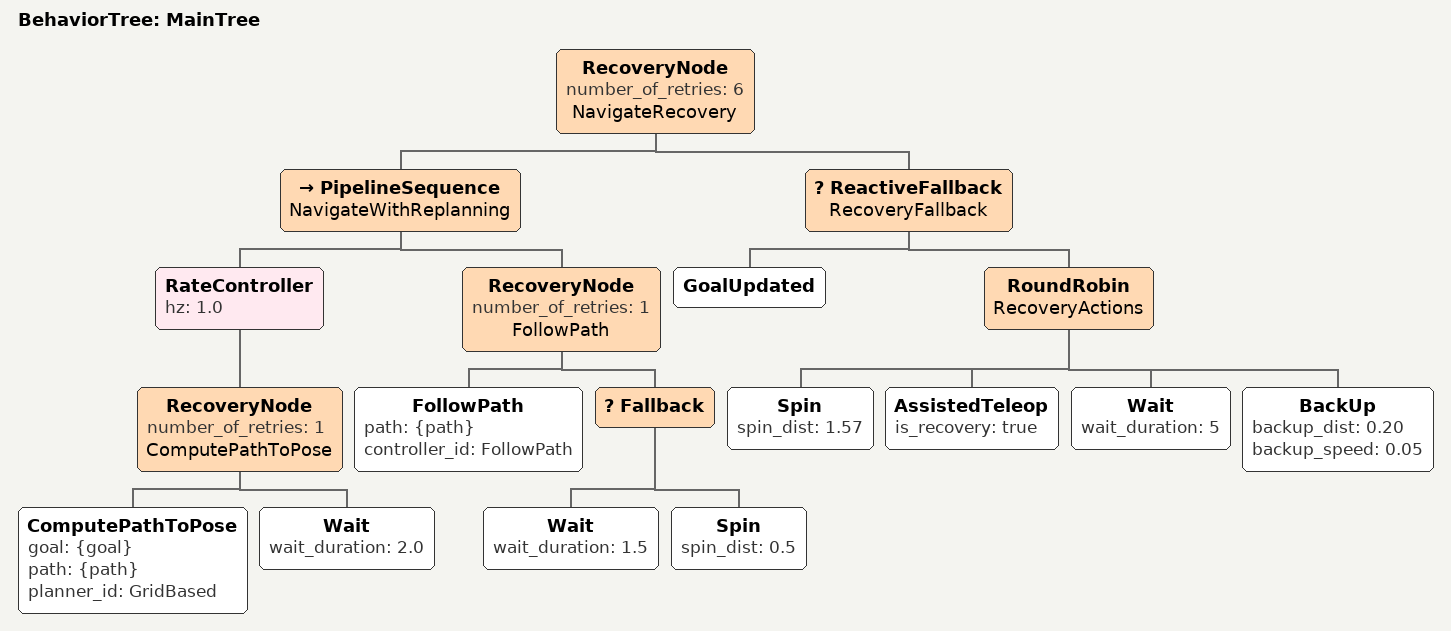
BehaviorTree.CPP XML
<root main_tree_to_execute="MainTree">
  <BehaviorTree ID="MainTree">
    <RecoveryNode number_of_retries="6" name="NavigateRecovery">
      <PipelineSequence name="NavigateWithReplanning">
        <RateController hz="1.0">
          <RecoveryNode number_of_retries="1" name="ComputePathToPose">
            <ComputePathToPose goal="{goal}" path="{path}" planner_id="GridBased"/>
            <Wait wait_duration="2.0"/>
          </RecoveryNode>
        </RateController>
        <RecoveryNode number_of_retries="1" name="FollowPath">
          <FollowPath path="{path}" controller_id="FollowPath"/>
          <Fallback>
            <Wait wait_duration="1.5"/>
            <Spin spin_dist="0.5"/>
          </Fallback>
        </RecoveryNode>
      </PipelineSequence>
      <ReactiveFallback name="RecoveryFallback">
        <GoalUpdated/>
        <RoundRobin name="RecoveryActions">
          <Spin spin_dist="1.57"/>
          <AssistedTeleop is_recovery="true"/>
          <Wait wait_duration="5"/>
          <BackUp backup_dist="0.20" backup_speed="0.05"/>
        </RoundRobin>
      </ReactiveFallback>
    </RecoveryNode>
  </BehaviorTree>
</root>
